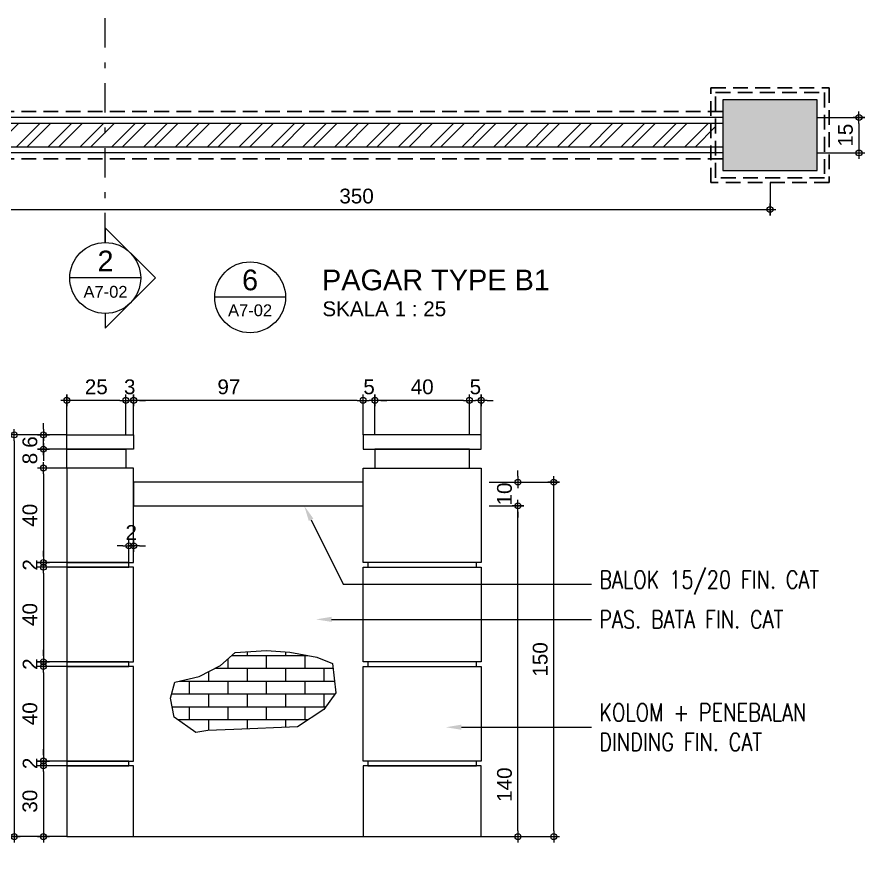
# Model space of a CAD drawing. Header units: millimetres. Extents: x -11 to 1625, y -267 to 180.
# Drawn here: x 878.64 to 892.99, y 72 to 86.52 of the extents above; entities that cross this region are included whole.
import ezdxf
from ezdxf import colors
from ezdxf.entities.mleader import LeaderData, LeaderLine
from ezdxf.enums import TextEntityAlignment as Align
from ezdxf.math import Vec2, Vec3

# ---------------------------------------------------------------- set-up
doc = ezdxf.new("R2010")
doc.units = ezdxf.units.MM
doc.linetypes.add('DASHDOT', pattern=[1, 0.5, -0.25, 0, -0.25])
doc.linetypes.add('DASHED2', pattern=[0.375, 0.25, -0.125])
for name, color, linetype, lineweight in [('ars', 11, 'Continuous', 5), ('ARS DIN', 31, 'Continuous', 5), ('CONCRETE', 8, 'Continuous', 5), ('dinding', 5, 'Continuous', 15), ('KOLOM', 1, 'Continuous', 30), ('not', 7, 'Continuous', 20), ('PAGAR', 4, 'Continuous', 18), ('TEXT KETERANGAN', 7, 'Continuous', 9), ('u', 6, 'Continuous', 20)]:
    doc.layers.add(name, color=color, linetype=linetype, lineweight=lineweight)
doc.styles.add('ATTR', font='romans.shx', dxfattribs={"width": 0.8, "height": 1.735066})
doc.styles.add('S', font='SIMPLEX', dxfattribs={"width": 1.1})
doc.styles.get("Standard").update_dxf_attribs({"font": 'ARIALUNI.TTF'})
doc.dimstyles.new('SK-25', dxfattribs={"dimtxt": 0.25, "dimasz": 0.1, "dimexe": 0.1, "dimexo": 0, "dimgap": 0.1, "dimtad": 1, "dimdec": 0, "dimlfac": 25, "dimzin": 12, "dimdsep": 46, "dimtxsty": 'Standard', "dimblk": 'BULAT', "dimcen": 0.1, "dimclrd": 256, "dimadec": 0, "dimazin": 3, "dimtfac": 1, "dimtdec": 0, "dimtofl": 0, "dimtmove": 0, "dimatfit": 3, "dimldrblk": 'BULAT', "dimfxl": 0, "dimtolj": 1, "dimtzin": 0, "dimarcsym": 0})

# ---------------------------------------------------------------- blocks, each defined once
blk = doc.blocks.new('PAGAR TYPE-B')
at = {"layer": 'ars'}
h = blk.add_hatch(dxfattribs=at)
h.set_pattern_fill('ANSI32', color=256, scale=0.01, style=0)
h.set_pattern_definition([(45, (-1.52, 0.075), (-0.067352, 0.067352), []), (45, (-1.4751, 0.075), (-0.067352, 0.067352), [])])
h.paths.add_polyline_path([(-1.52, 0.175), (-1.52, 0.075), (1.52, 0.075), (1.52, 0.175)])
at = {"layer": 'CONCRETE'}
for points in [[(-1.95, -0.025), (-1.55, -0.025), (-1.55, 0.275), (-1.95, 0.275)], [(1.55, -0.025), (1.95, -0.025), (1.95, 0.275), (1.55, 0.275)]]:
    blk.add_hatch(color=256, dxfattribs=at).paths.add_polyline_path(points)
at = {"layer": 'dinding'}
for p, q in [((1.55, 0.2), (-1.55, 0.2)), ((1.55, 0.05), (-1.55, 0.05))]:
    blk.add_line(p, q, dxfattribs=at)
for points in [[(-1.95, -0.025), (-1.55, -0.025), (-1.55, 0.275), (-1.95, 0.275)], [(1.55, -0.025), (1.95, -0.025), (1.95, 0.275), (1.55, 0.275)]]:
    blk.add_lwpolyline(points, close=True, dxfattribs=at)
at = {"layer": 'KOLOM', "linetype": 'DASHED2', "ltscale": 0.25}
for p, q in [((1.55, 0.225), (-1.55, 0.225)), ((1.55, 0.025), (-1.55, 0.025))]:
    blk.add_line(p, q, dxfattribs=at)
for points in [[(-1.5, -0.075), (-2, -0.075), (-2, 0.325), (-1.5, 0.325)], [(-1.52, -0.055), (-1.98, -0.055), (-1.98, 0.305), (-1.52, 0.305)], [(2, -0.075), (1.5, -0.075), (1.5, 0.325), (2, 0.325)], [(1.98, -0.055), (1.52, -0.055), (1.52, 0.305), (1.98, 0.305)]]:
    blk.add_lwpolyline(points, close=True, dxfattribs=at)
at = {"layer": 'PAGAR'}
for p, q in [((1.55, 0.175), (-1.55, 0.175)), ((1.55, 0.075), (-1.55, 0.075))]:
    blk.add_line(p, q, dxfattribs=at)
blk = doc.blocks.new('Ndtpd')
blk.add_line((0.747, 0), (-0.747, 0))
blk.add_circle((0, 0), 0.747)
at = {"flags": 4}
for tag, height, p in [('NO', 0.5, (0, 0.148)), ('NOLBR', 0.3, (0, -0.398))]:
    blk.add_attdef(tag, text='', height=height, dxfattribs=at).set_placement(p, align=Align.CENTER)
for tag, p, height in [('NDTPD', (1.516, 0.148), 0.5), ('SKALA', (1.523, -0.398), 0.3)]:
    blk.add_attdef(tag, p, '', height=height, dxfattribs=at)
blk = doc.blocks.new('BULAT')
for p, q in [((-1, 0), (1, 0)), ((0, -1), (0, 1))]:
    blk.add_line(p, q)
blk.add_circle((0, 0), 0.5)
blk = doc.blocks.new('*D834')
at = {"layer": 'Defpoints', "color": 0}
for p in [(877.386, 83.722), (891.386, 83.722), (891.386, 83.263)]:
    blk.add_point(p, dxfattribs=at)
at = {"layer": 'u', "color": 0, "lineweight": -2}
for p, q in [((877.386, 83.722), (877.386, 83.163)), ((891.386, 83.722), (891.386, 83.163))]:
    blk.add_line(p, q, dxfattribs=at)
at = {"layer": 'u', "lineweight": -2}
blk.add_line((877.486, 83.263), (891.286, 83.263), dxfattribs=at)
at = {"layer": 'u', "lineweight": -2, "xscale": 0.1, "yscale": 0.1, "zscale": 0.1, "rotation": 180}
blk.add_blockref('BULAT', (877.386, 83.263), dxfattribs=at)
at = {"layer": 'u', "lineweight": -2, "xscale": 0.1, "yscale": 0.1, "zscale": 0.1}
blk.add_blockref('BULAT', (891.386, 83.263), dxfattribs=at)
at = {"layer": 'u', "color": 0, "insert": (884.386, 83.49), "char_height": 0.25, "attachment_point": 5}
blk.add_mtext('\\A1;350', dxfattribs=at)
blk = doc.blocks.new('*D832')
at = {"layer": 'Defpoints', "color": 0}
for p in [(892.186, 84.822), (892.186, 84.222), (892.892, 84.222)]:
    blk.add_point(p, dxfattribs=at)
at = {"layer": 'u', "color": 0, "lineweight": -2}
for p, q in [((892.186, 84.822), (892.992, 84.822)), ((892.186, 84.222), (892.992, 84.222))]:
    blk.add_line(p, q, dxfattribs=at)
at = {"layer": 'u', "lineweight": -2}
blk.add_line((892.892, 84.722), (892.892, 84.322), dxfattribs=at)
at = {"layer": 'u', "lineweight": -2, "xscale": 0.1, "yscale": 0.1, "zscale": 0.1}
for p, rotation in [((892.892, 84.822), 90), ((892.892, 84.222), 270)]:
    blk.add_blockref('BULAT', p, dxfattribs=dict(at, rotation=rotation))
at = {"layer": 'u', "color": 0, "insert": (892.664, 84.522), "char_height": 0.25, "attachment_point": 5, "rotation": 90}
blk.add_mtext('\\A1;15', dxfattribs=at)
blk = doc.blocks.new('*D863')
at = {"layer": 'Defpoints', "color": 0}
for p in [(886.633, 78.648), (886.633, 78.248), (887.118, 78.248)]:
    blk.add_point(p, dxfattribs=at)
at = {"layer": 'u', "lineweight": -2}
for p, q in [((887.118, 78.748), (887.118, 78.848)), ((887.118, 78.148), (887.118, 78.048))]:
    blk.add_line(p, q, dxfattribs=at)
at = {"layer": 'u', "color": 0, "lineweight": -2}
for p, q in [((886.633, 78.648), (887.218, 78.648)), ((886.633, 78.248), (887.218, 78.248))]:
    blk.add_line(p, q, dxfattribs=at)
at = {"layer": 'u', "lineweight": -2, "xscale": 0.1, "yscale": 0.1, "zscale": 0.1}
for p, rotation in [((887.118, 78.648), 270), ((887.118, 78.248), 90)]:
    blk.add_blockref('BULAT', p, dxfattribs=dict(at, rotation=rotation))
at = {"layer": 'u', "color": 0, "insert": (886.891, 78.448), "char_height": 0.25, "attachment_point": 5, "rotation": 90}
blk.add_mtext('\\A1;10', dxfattribs=at)
blk = doc.blocks.new('*D864')
at = {"layer": 'Defpoints', "color": 0}
for p in [(886.633, 78.248), (887.118, 78.248), (886.633, 72.648)]:
    blk.add_point(p, dxfattribs=at)
at = {"layer": 'u', "color": 0, "lineweight": -2}
for p, q in [((886.633, 78.248), (887.218, 78.248)), ((886.633, 72.648), (887.218, 72.648))]:
    blk.add_line(p, q, dxfattribs=at)
at = {"layer": 'u', "lineweight": -2}
blk.add_line((887.118, 72.748), (887.118, 78.148), dxfattribs=at)
at = {"layer": 'u', "lineweight": -2, "xscale": 0.1, "yscale": 0.1, "zscale": 0.1}
for p, rotation in [((887.118, 78.248), 90), ((887.118, 72.648), 270)]:
    blk.add_blockref('BULAT', p, dxfattribs=dict(at, rotation=rotation))
at = {"layer": 'u', "color": 0, "insert": (886.891, 73.528), "char_height": 0.25, "attachment_point": 5, "rotation": 90}
blk.add_mtext('\\A1;140', dxfattribs=at)
blk = doc.blocks.new('*D865')
at = {"layer": 'Defpoints', "color": 0}
for p in [(886.633, 78.648), (887.724, 78.648), (886.497, 72.648)]:
    blk.add_point(p, dxfattribs=at)
at = {"layer": 'u', "color": 0, "lineweight": -2}
for p, q in [((886.633, 78.648), (887.824, 78.648)), ((886.497, 72.648), (887.824, 72.648))]:
    blk.add_line(p, q, dxfattribs=at)
at = {"layer": 'u', "lineweight": -2}
blk.add_line((887.724, 72.748), (887.724, 78.548), dxfattribs=at)
at = {"layer": 'u', "lineweight": -2, "xscale": 0.1, "yscale": 0.1, "zscale": 0.1}
for p, rotation in [((887.724, 78.648), 90), ((887.724, 72.648), 270)]:
    blk.add_blockref('BULAT', p, dxfattribs=dict(at, rotation=rotation))
at = {"layer": 'u', "color": 0, "insert": (887.496, 75.648), "char_height": 0.25, "attachment_point": 5, "rotation": 90}
blk.add_mtext('\\A1;150', dxfattribs=at)
blk = doc.blocks.new('*D848')
at = {"layer": 'Defpoints', "color": 0}
for p in [(879.479, 79.448), (879.084, 79.208), (879.479, 79.208)]:
    blk.add_point(p, dxfattribs=at)
at = {"layer": 'u', "lineweight": -2}
for p, q in [((879.084, 79.548), (879.084, 79.648)), ((879.084, 79.108), (879.084, 79.008))]:
    blk.add_line(p, q, dxfattribs=at)
at = {"layer": 'u', "color": 0, "lineweight": -2}
for p, q in [((879.479, 79.448), (878.984, 79.448)), ((879.479, 79.208), (878.984, 79.208))]:
    blk.add_line(p, q, dxfattribs=at)
at = {"layer": 'u', "lineweight": -2, "xscale": 0.1, "yscale": 0.1, "zscale": 0.1}
for p, rotation in [((879.084, 79.448), 270), ((879.084, 79.208), 90)]:
    blk.add_blockref('BULAT', p, dxfattribs=dict(at, rotation=rotation))
at = {"layer": 'u', "color": 0, "insert": (878.856, 79.328), "char_height": 0.25, "attachment_point": 5, "rotation": 90}
blk.add_mtext('\\A1;6', dxfattribs=at)
blk = doc.blocks.new('*D849')
at = {"layer": 'Defpoints', "color": 0}
for p in [(879.479, 79.208), (879.084, 78.888), (879.479, 78.888)]:
    blk.add_point(p, dxfattribs=at)
at = {"layer": 'u', "lineweight": -2}
for p, q in [((879.084, 79.308), (879.084, 79.408)), ((879.084, 78.788), (879.084, 78.688))]:
    blk.add_line(p, q, dxfattribs=at)
at = {"layer": 'u', "color": 0, "lineweight": -2}
for p, q in [((879.479, 79.208), (878.984, 79.208)), ((879.479, 78.888), (878.984, 78.888))]:
    blk.add_line(p, q, dxfattribs=at)
at = {"layer": 'u', "lineweight": -2, "xscale": 0.1, "yscale": 0.1, "zscale": 0.1}
for p, rotation in [((879.084, 79.208), 270), ((879.084, 78.888), 90)]:
    blk.add_blockref('BULAT', p, dxfattribs=dict(at, rotation=rotation))
at = {"layer": 'u', "color": 0, "insert": (878.856, 79.048), "char_height": 0.25, "attachment_point": 5, "rotation": 90}
blk.add_mtext('\\A1;8', dxfattribs=at)
blk = doc.blocks.new('*D850')
at = {"layer": 'Defpoints', "color": 0}
for p in [(879.479, 78.888), (879.084, 77.288), (879.479, 77.288)]:
    blk.add_point(p, dxfattribs=at)
at = {"layer": 'u', "color": 0, "lineweight": -2}
for p, q in [((879.479, 78.888), (878.984, 78.888)), ((879.479, 77.288), (878.984, 77.288))]:
    blk.add_line(p, q, dxfattribs=at)
at = {"layer": 'u', "lineweight": -2}
blk.add_line((879.084, 78.788), (879.084, 77.388), dxfattribs=at)
at = {"layer": 'u', "lineweight": -2, "xscale": 0.1, "yscale": 0.1, "zscale": 0.1}
for p, rotation in [((879.084, 78.888), 90), ((879.084, 77.288), 270)]:
    blk.add_blockref('BULAT', p, dxfattribs=dict(at, rotation=rotation))
at = {"layer": 'u', "color": 0, "insert": (878.856, 78.088), "char_height": 0.25, "attachment_point": 5, "rotation": 90}
blk.add_mtext('\\A1;40', dxfattribs=at)
blk = doc.blocks.new('*D851')
at = {"layer": 'Defpoints', "color": 0}
for p in [(879.479, 77.288), (879.084, 77.208), (879.479, 77.208)]:
    blk.add_point(p, dxfattribs=at)
at = {"layer": 'u', "lineweight": -2}
for p, q in [((879.084, 77.388), (879.084, 77.488)), ((879.084, 77.108), (879.084, 77.008))]:
    blk.add_line(p, q, dxfattribs=at)
at = {"layer": 'u', "color": 0, "lineweight": -2}
for p, q in [((879.479, 77.288), (878.984, 77.288)), ((879.479, 77.208), (878.984, 77.208))]:
    blk.add_line(p, q, dxfattribs=at)
at = {"layer": 'u', "lineweight": -2, "xscale": 0.1, "yscale": 0.1, "zscale": 0.1}
for p, rotation in [((879.084, 77.288), 270), ((879.084, 77.208), 90)]:
    blk.add_blockref('BULAT', p, dxfattribs=dict(at, rotation=rotation))
at = {"layer": 'u', "color": 0, "insert": (878.858, 77.248), "char_height": 0.25, "attachment_point": 5, "rotation": 90}
blk.add_mtext('\\A1;2', dxfattribs=at)
blk = doc.blocks.new('*D852')
at = {"layer": 'Defpoints', "color": 0}
for p in [(880.611, 77.571), (880.531, 77.288), (880.611, 77.288)]:
    blk.add_point(p, dxfattribs=at)
at = {"layer": 'u', "lineweight": -2}
for p, q in [((880.431, 77.571), (880.331, 77.571)), ((880.711, 77.571), (880.811, 77.571))]:
    blk.add_line(p, q, dxfattribs=at)
at = {"layer": 'u', "color": 0, "lineweight": -2}
for p, q in [((880.531, 77.288), (880.531, 77.671)), ((880.611, 77.288), (880.611, 77.671))]:
    blk.add_line(p, q, dxfattribs=at)
at = {"layer": 'u', "lineweight": -2, "xscale": 0.1, "yscale": 0.1, "zscale": 0.1}
blk.add_blockref('BULAT', (880.531, 77.571), dxfattribs=at)
at = {"layer": 'u', "lineweight": -2, "xscale": 0.1, "yscale": 0.1, "zscale": 0.1, "rotation": 180}
blk.add_blockref('BULAT', (880.611, 77.571), dxfattribs=at)
at = {"layer": 'u', "color": 0, "insert": (880.571, 77.797), "char_height": 0.25, "attachment_point": 5}
blk.add_mtext('\\A1;2', dxfattribs=at)
blk = doc.blocks.new('*D853')
at = {"layer": 'Defpoints', "color": 0}
for p in [(879.479, 77.208), (879.084, 75.608), (879.479, 75.608)]:
    blk.add_point(p, dxfattribs=at)
at = {"layer": 'u', "color": 0, "lineweight": -2}
for p, q in [((879.479, 77.208), (878.984, 77.208)), ((879.479, 75.608), (878.984, 75.608))]:
    blk.add_line(p, q, dxfattribs=at)
at = {"layer": 'u', "lineweight": -2}
blk.add_line((879.084, 77.108), (879.084, 75.708), dxfattribs=at)
at = {"layer": 'u', "lineweight": -2, "xscale": 0.1, "yscale": 0.1, "zscale": 0.1}
for p, rotation in [((879.084, 77.208), 90), ((879.084, 75.608), 270)]:
    blk.add_blockref('BULAT', p, dxfattribs=dict(at, rotation=rotation))
at = {"layer": 'u', "color": 0, "insert": (878.856, 76.408), "char_height": 0.25, "attachment_point": 5, "rotation": 90}
blk.add_mtext('\\A1;40', dxfattribs=at)
blk = doc.blocks.new('*D854')
at = {"layer": 'Defpoints', "color": 0}
for p in [(879.084, 75.528), (879.479, 75.608), (879.479, 75.528)]:
    blk.add_point(p, dxfattribs=at)
at = {"layer": 'u', "lineweight": -2}
for p, q in [((879.084, 75.708), (879.084, 75.808)), ((879.084, 75.428), (879.084, 75.328))]:
    blk.add_line(p, q, dxfattribs=at)
at = {"layer": 'u', "color": 0, "lineweight": -2}
for p, q in [((879.479, 75.608), (878.984, 75.608)), ((879.479, 75.528), (878.984, 75.528))]:
    blk.add_line(p, q, dxfattribs=at)
at = {"layer": 'u', "lineweight": -2, "xscale": 0.1, "yscale": 0.1, "zscale": 0.1}
for p, rotation in [((879.084, 75.608), 270), ((879.084, 75.528), 90)]:
    blk.add_blockref('BULAT', p, dxfattribs=dict(at, rotation=rotation))
at = {"layer": 'u', "color": 0, "insert": (878.858, 75.568), "char_height": 0.25, "attachment_point": 5, "rotation": 90}
blk.add_mtext('\\A1;2', dxfattribs=at)
blk = doc.blocks.new('*D855')
at = {"layer": 'Defpoints', "color": 0}
for p in [(879.479, 75.528), (879.084, 73.928), (879.479, 73.928)]:
    blk.add_point(p, dxfattribs=at)
at = {"layer": 'u', "color": 0, "lineweight": -2}
for p, q in [((879.479, 75.528), (878.984, 75.528)), ((879.479, 73.928), (878.984, 73.928))]:
    blk.add_line(p, q, dxfattribs=at)
at = {"layer": 'u', "lineweight": -2}
blk.add_line((879.084, 75.428), (879.084, 74.028), dxfattribs=at)
at = {"layer": 'u', "lineweight": -2, "xscale": 0.1, "yscale": 0.1, "zscale": 0.1}
for p, rotation in [((879.084, 75.528), 90), ((879.084, 73.928), 270)]:
    blk.add_blockref('BULAT', p, dxfattribs=dict(at, rotation=rotation))
at = {"layer": 'u', "color": 0, "insert": (878.856, 74.728), "char_height": 0.25, "attachment_point": 5, "rotation": 90}
blk.add_mtext('\\A1;40', dxfattribs=at)
blk = doc.blocks.new('*D856')
at = {"layer": 'Defpoints', "color": 0}
for p in [(879.479, 73.928), (879.084, 73.848), (879.479, 73.848)]:
    blk.add_point(p, dxfattribs=at)
at = {"layer": 'u', "lineweight": -2}
for p, q in [((879.084, 74.028), (879.084, 74.128)), ((879.084, 73.748), (879.084, 73.648))]:
    blk.add_line(p, q, dxfattribs=at)
at = {"layer": 'u', "color": 0, "lineweight": -2}
for p, q in [((879.479, 73.928), (878.984, 73.928)), ((879.479, 73.848), (878.984, 73.848))]:
    blk.add_line(p, q, dxfattribs=at)
at = {"layer": 'u', "lineweight": -2, "xscale": 0.1, "yscale": 0.1, "zscale": 0.1}
for p, rotation in [((879.084, 73.928), 270), ((879.084, 73.848), 90)]:
    blk.add_blockref('BULAT', p, dxfattribs=dict(at, rotation=rotation))
at = {"layer": 'u', "color": 0, "insert": (878.858, 73.888), "char_height": 0.25, "attachment_point": 5, "rotation": 90}
blk.add_mtext('\\A1;2', dxfattribs=at)
blk = doc.blocks.new('*D857')
at = {"layer": 'Defpoints', "color": 0}
for p in [(879.479, 73.848), (879.084, 72.648), (879.479, 72.648)]:
    blk.add_point(p, dxfattribs=at)
at = {"layer": 'u', "color": 0, "lineweight": -2}
for p, q in [((879.479, 73.848), (878.984, 73.848)), ((879.479, 72.648), (878.984, 72.648))]:
    blk.add_line(p, q, dxfattribs=at)
at = {"layer": 'u', "lineweight": -2}
blk.add_line((879.084, 73.748), (879.084, 72.748), dxfattribs=at)
at = {"layer": 'u', "lineweight": -2, "xscale": 0.1, "yscale": 0.1, "zscale": 0.1}
for p, rotation in [((879.084, 73.848), 90), ((879.084, 72.648), 270)]:
    blk.add_blockref('BULAT', p, dxfattribs=dict(at, rotation=rotation))
at = {"layer": 'u', "color": 0, "insert": (878.856, 73.248), "char_height": 0.25, "attachment_point": 5, "rotation": 90}
blk.add_mtext('\\A1;30', dxfattribs=at)
blk = doc.blocks.new('*D858')
at = {"layer": 'Defpoints', "color": 0}
for p in [(879.084, 79.448), (878.589, 72.648), (879.084, 72.648)]:
    blk.add_point(p, dxfattribs=at)
at = {"layer": 'u', "color": 0, "lineweight": -2}
for p, q in [((879.084, 79.448), (878.489, 79.448)), ((879.084, 72.648), (878.489, 72.648))]:
    blk.add_line(p, q, dxfattribs=at)
at = {"layer": 'u', "lineweight": -2}
blk.add_line((878.589, 79.348), (878.589, 72.748), dxfattribs=at)
at = {"layer": 'u', "lineweight": -2, "xscale": 0.1, "yscale": 0.1, "zscale": 0.1}
for p, rotation in [((878.589, 79.448), 90), ((878.589, 72.648), 270)]:
    blk.add_blockref('BULAT', p, dxfattribs=dict(at, rotation=rotation))
at = {"layer": 'u', "color": 0, "insert": (878.362, 76.048), "char_height": 0.25, "attachment_point": 5, "rotation": 90}
blk.add_mtext('\\A1;170', dxfattribs=at)
blk = doc.blocks.new('*D859')
at = {"layer": 'Defpoints', "color": 0}
for p in [(884.497, 80.033), (884.497, 79.448), (884.697, 79.448)]:
    blk.add_point(p, dxfattribs=at)
at = {"layer": 'u', "lineweight": -2}
for p, q in [((884.397, 80.033), (884.297, 80.033)), ((884.797, 80.033), (884.897, 80.033))]:
    blk.add_line(p, q, dxfattribs=at)
at = {"layer": 'u', "color": 0, "lineweight": -2}
for p, q in [((884.497, 79.448), (884.497, 80.133)), ((884.697, 79.448), (884.697, 80.133))]:
    blk.add_line(p, q, dxfattribs=at)
at = {"layer": 'u', "lineweight": -2, "xscale": 0.1, "yscale": 0.1, "zscale": 0.1}
blk.add_blockref('BULAT', (884.497, 80.033), dxfattribs=at)
at = {"layer": 'u', "lineweight": -2, "xscale": 0.1, "yscale": 0.1, "zscale": 0.1, "rotation": 180}
blk.add_blockref('BULAT', (884.697, 80.033), dxfattribs=at)
at = {"layer": 'u', "color": 0, "insert": (884.597, 80.26), "char_height": 0.25, "attachment_point": 5}
blk.add_mtext('\\A1;5', dxfattribs=at)
blk = doc.blocks.new('*D860')
at = {"layer": 'Defpoints', "color": 0}
for p in [(886.497, 80.033), (886.297, 79.448), (886.497, 79.448)]:
    blk.add_point(p, dxfattribs=at)
at = {"layer": 'u', "lineweight": -2}
for p, q in [((886.197, 80.033), (886.097, 80.033)), ((886.597, 80.033), (886.697, 80.033))]:
    blk.add_line(p, q, dxfattribs=at)
at = {"layer": 'u', "color": 0, "lineweight": -2}
for p, q in [((886.297, 79.448), (886.297, 80.133)), ((886.497, 79.448), (886.497, 80.133))]:
    blk.add_line(p, q, dxfattribs=at)
at = {"layer": 'u', "lineweight": -2, "xscale": 0.1, "yscale": 0.1, "zscale": 0.1}
blk.add_blockref('BULAT', (886.297, 80.033), dxfattribs=at)
at = {"layer": 'u', "lineweight": -2, "xscale": 0.1, "yscale": 0.1, "zscale": 0.1, "rotation": 180}
blk.add_blockref('BULAT', (886.497, 80.033), dxfattribs=at)
at = {"layer": 'u', "color": 0, "insert": (886.397, 80.26), "char_height": 0.25, "attachment_point": 5}
blk.add_mtext('\\A1;5', dxfattribs=at)
blk = doc.blocks.new('*D861')
at = {"layer": 'Defpoints', "color": 0}
for p in [(884.697, 80.033), (884.697, 79.448), (886.297, 79.448)]:
    blk.add_point(p, dxfattribs=at)
at = {"layer": 'u', "color": 0, "lineweight": -2}
for p, q in [((884.697, 79.448), (884.697, 80.133)), ((886.297, 79.448), (886.297, 80.133))]:
    blk.add_line(p, q, dxfattribs=at)
at = {"layer": 'u', "lineweight": -2}
blk.add_line((886.197, 80.033), (884.797, 80.033), dxfattribs=at)
at = {"layer": 'u', "lineweight": -2, "xscale": 0.1, "yscale": 0.1, "zscale": 0.1, "rotation": 180}
blk.add_blockref('BULAT', (884.697, 80.033), dxfattribs=at)
at = {"layer": 'u', "lineweight": -2, "xscale": 0.1, "yscale": 0.1, "zscale": 0.1}
blk.add_blockref('BULAT', (886.297, 80.033), dxfattribs=at)
at = {"layer": 'u', "color": 0, "insert": (885.497, 80.261), "char_height": 0.25, "attachment_point": 5}
blk.add_mtext('\\A1;40', dxfattribs=at)
blk = doc.blocks.new('*D862')
at = {"layer": 'Defpoints', "color": 0}
for p in [(880.611, 80.033), (880.611, 79.448), (884.497, 79.448)]:
    blk.add_point(p, dxfattribs=at)
at = {"layer": 'u', "color": 0, "lineweight": -2}
for p, q in [((880.611, 79.448), (880.611, 80.133)), ((884.497, 79.448), (884.497, 80.133))]:
    blk.add_line(p, q, dxfattribs=at)
at = {"layer": 'u', "lineweight": -2}
blk.add_line((884.397, 80.033), (880.711, 80.033), dxfattribs=at)
at = {"layer": 'u', "lineweight": -2, "xscale": 0.1, "yscale": 0.1, "zscale": 0.1, "rotation": 180}
blk.add_blockref('BULAT', (880.611, 80.033), dxfattribs=at)
at = {"layer": 'u', "lineweight": -2, "xscale": 0.1, "yscale": 0.1, "zscale": 0.1}
blk.add_blockref('BULAT', (884.497, 80.033), dxfattribs=at)
at = {"layer": 'u', "color": 0, "insert": (882.224, 80.261), "char_height": 0.25, "attachment_point": 5}
blk.add_mtext('\\A1;97', dxfattribs=at)
blk = doc.blocks.new('*D866')
at = {"layer": 'Defpoints', "color": 0}
for p in [(880.611, 80.033), (880.479, 79.448), (880.611, 79.448)]:
    blk.add_point(p, dxfattribs=at)
at = {"layer": 'u', "lineweight": -2}
for p, q in [((880.379, 80.033), (880.279, 80.033)), ((880.711, 80.033), (880.811, 80.033))]:
    blk.add_line(p, q, dxfattribs=at)
at = {"layer": 'u', "color": 0, "lineweight": -2}
for p, q in [((880.479, 79.448), (880.479, 80.133)), ((880.611, 79.448), (880.611, 80.133))]:
    blk.add_line(p, q, dxfattribs=at)
at = {"layer": 'u', "lineweight": -2, "xscale": 0.1, "yscale": 0.1, "zscale": 0.1}
blk.add_blockref('BULAT', (880.479, 80.033), dxfattribs=at)
at = {"layer": 'u', "lineweight": -2, "xscale": 0.1, "yscale": 0.1, "zscale": 0.1, "rotation": 180}
blk.add_blockref('BULAT', (880.611, 80.033), dxfattribs=at)
at = {"layer": 'u', "color": 0, "insert": (880.545, 80.261), "char_height": 0.25, "attachment_point": 5}
blk.add_mtext('\\A1;3', dxfattribs=at)
blk = doc.blocks.new('*D867')
at = {"layer": 'Defpoints', "color": 0}
for p in [(879.479, 80.033), (879.479, 79.448), (880.479, 79.448)]:
    blk.add_point(p, dxfattribs=at)
at = {"layer": 'u', "color": 0, "lineweight": -2}
for p, q in [((879.479, 79.448), (879.479, 80.133)), ((880.479, 79.448), (880.479, 80.133))]:
    blk.add_line(p, q, dxfattribs=at)
at = {"layer": 'u', "lineweight": -2}
blk.add_line((880.379, 80.033), (879.579, 80.033), dxfattribs=at)
at = {"layer": 'u', "lineweight": -2, "xscale": 0.1, "yscale": 0.1, "zscale": 0.1, "rotation": 180}
blk.add_blockref('BULAT', (879.479, 80.033), dxfattribs=at)
at = {"layer": 'u', "lineweight": -2, "xscale": 0.1, "yscale": 0.1, "zscale": 0.1}
blk.add_blockref('BULAT', (880.479, 80.033), dxfattribs=at)
at = {"layer": 'u', "color": 0, "insert": (879.979, 80.261), "char_height": 0.25, "attachment_point": 5}
blk.add_mtext('\\A1;25', dxfattribs=at)
blk = doc.blocks.new('Npkn')
for p, q in [((0, 0.849), (0.849, 0)), ((0, 0.849), (0, 0.6)), ((0.6, 0), (-0.6, 0)), ((0, -0.849), (0.849, 0)), ((0, -0.6), (0, -0.849))]:
    blk.add_line(p, q)
blk.add_circle((0, 0), 0.6)
at = {"color": 5, "style": 'S', "width": 0.75, "flags": 4}
blk.add_attdef('NO', text='', height=0.3, dxfattribs=at).set_placement((0.005, 0.113), align=Align.CENTER)
at = {"style": 'S', "width": 0.75, "flags": 4}
blk.add_attdef('NOLBR', text='', height=0.2, dxfattribs=at).set_placement((0.005, -0.334), align=Align.CENTER)

msp = doc.modelspace()

# ---------------------------------------------------------------- hatches: boundary and pattern name
at = {"layer": 'ARS DIN'}
h = msp.add_hatch(dxfattribs=at)
h.set_pattern_fill('AR-BRSTD', color=256, scale=0.003205, style=0)
h.set_pattern_definition([(0, (881.23388, 74.41187), (0, 0.217103), []), (90, (881.23388, 74.41187), (-0.325613, 0.217103), [0.217103, -0.217103])])
h.paths.add_polyline_path([(881.3114477, 75.2635875), (881.7200462, 75.3568374), (882.0835775, 75.544956), (882.3288537, 75.7636992), (882.8632026, 75.7986979), (883.2573948, 75.7724486), (883.7129046, 75.6849519), (883.9800797, 75.5799553), (884.0326381, 75.0812215), (883.8311624, 74.8012309), (883.3844118, 74.5081151), (882.3069535, 74.4643665), (881.8689622, 74.4424925), (881.6631061, 74.4118685), (881.2995735, 74.669985), (881.2338755, 74.9937243)])

# ---------------------------------------------------------------- linework, layer by layer
at = {"color": 4, "linetype": 'Continuous', "lineweight": 25}
msp.add_lwpolyline([(881.3114477, 75.2635875), (881.7200462, 75.3568374), (882.0835775, 75.544956), (882.3288537, 75.7636992), (882.8632026, 75.7986979), (883.2573948, 75.7724486), (883.7129046, 75.6849519), (883.9800797, 75.5799553), (884.0326381, 75.0812215), (883.8311624, 74.8012309), (883.3844118, 74.5081151), (882.3069535, 74.4643665), (881.8689622, 74.4424925), (881.6631061, 74.4118685), (881.2995735, 74.669985), (881.2338755, 74.9937243), (881.3114477, 75.2635875)], dxfattribs=at)
msp.add_lwpolyline([(879.9499275, 72.6479077), (884.4972059, 72.6479077)])
at = {"layer": 'dinding'}
for points in [[(879.4788977, 79.4479077), (880.6105161, 79.4479077), (880.6105161, 79.2079077), (879.4788977, 79.2079077)], [(880.4788977, 78.8879077), (879.4788977, 78.8879077), (879.4788977, 79.2079077), (880.4788977, 79.2079077)], [(880.6105161, 78.8879077), (879.4788977, 78.8879077), (879.4788977, 77.2879077), (880.6105161, 77.2879077)], [(884.4972059, 78.8879077), (886.4972059, 78.8879077), (886.4972059, 77.2879077), (884.4972059, 77.2879077)], [(884.4972059, 78.6479077), (880.6105161, 78.6479077), (880.6105161, 78.2479077), (884.4972059, 78.2479077)], [(880.5305161, 77.2879077), (879.4788977, 77.2879077), (879.4788977, 77.2079077), (880.5305161, 77.2079077)], [(880.6105161, 77.2079077), (879.4788977, 77.2079077), (879.4788977, 75.6079077), (880.5305161, 75.6079077), (880.6105161, 75.6079077)], [(884.4972059, 77.2079077), (886.4972059, 77.2079077), (886.4972059, 75.6079077), (884.4972059, 75.6079077)], [(880.5305161, 75.6079077), (879.4788977, 75.6079077), (879.4788977, 75.5279077), (880.5305161, 75.5279077)], [(880.6105161, 75.5279077), (879.4788977, 75.5279077), (879.4788977, 73.9279077), (880.5305161, 73.9279077), (880.6105161, 73.9279077)], [(884.4972059, 75.5279077), (886.4972059, 75.5279077), (886.4972059, 73.9279077), (884.4972059, 73.9279077)], [(880.5305161, 73.9279077), (879.4788977, 73.9279077), (879.4788977, 73.8479077), (880.5305161, 73.8479077)], [(880.6105161, 73.8479077), (879.4788977, 73.8479077), (879.4788977, 72.6479077), (880.6105161, 72.6479077)], [(886.4972059, 73.8479077), (884.4972059, 73.8479077), (884.4972059, 72.6479077), (886.4972059, 72.6479077)]]:
    msp.add_lwpolyline(points, close=True, dxfattribs=at)
at = {"layer": 'dinding', "lineweight": -3}
for points in [[(886.4972059, 79.4479077), (884.4972059, 79.4479077), (884.4972059, 79.2079077), (886.4972059, 79.2079077)], [(886.2972059, 79.2079077), (884.6972059, 79.2079077), (884.6972059, 78.8879077), (886.2972059, 78.8879077)], [(886.4172059, 77.2879077), (884.5772059, 77.2879077), (884.5772059, 77.2079077), (886.4172059, 77.2079077)], [(886.4172059, 75.6079077), (884.5772059, 75.6079077), (884.5772059, 75.5279077), (886.4172059, 75.5279077)], [(886.4172059, 73.9279077), (884.5772059, 73.9279077), (884.5772059, 73.8479077), (886.4172059, 73.8479077)]]:
    msp.add_lwpolyline(points, close=True, dxfattribs=at)
at = {"layer": 'not', "linetype": 'DASHDOT'}
msp.add_line((880.130437, 82.7049817), (880.130437, 86.5200914), dxfattribs=at)

# ---------------------------------------------------------------- block references
at = {"xscale": 4.000000000040914, "yscale": 4.000000000040914, "zscale": 4.000000000040914}
msp.add_blockref('PAGAR TYPE-B', (884.3858859, 84.0220173), dxfattribs=at)
at = {"layer": 'not'}
ref = msp.add_blockref('Npkn', (880.130437, 82.1049817), dxfattribs=at)
ref.add_attrib('NO', '2', dxfattribs={"layer": '0', "height": 0.35, "flags": 4}).set_placement((880.1352026, 82.2178843), align=Align.CENTER)
ref.add_attrib('NOLBR', 'A7-02', dxfattribs={"layer": '0', "height": 0.2, "flags": 4}).set_placement((880.1352026, 81.7707439), align=Align.CENTER)
ref = msp.add_blockref('Ndtpd', (882.5834499, 81.778043), dxfattribs=dict(at, xscale=0.803212851405533, yscale=0.8032128514056467, zscale=0.8032128514056226))
ref.add_attrib('NO', '6', dxfattribs={"layer": '0', "height": 0.35, "flags": 4}).set_placement((882.5831227, 81.8965689), align=Align.CENTER)
ref.add_attrib('NDTPD', 'PAGAR TYPE B1', (883.8011345, 81.8965689), dxfattribs={"layer": '0', "height": 0.35, "flags": 4})
ref.add_attrib('NOLBR', 'A7-02', dxfattribs={"layer": '0', "height": 0.2, "flags": 4}).set_placement((882.5831227, 81.4580732), align=Align.CENTER)
ref.add_attrib('SKALA', 'SKALA 1 : 25', (883.8069346, 81.4580732), dxfattribs={"layer": '0', "height": 0.25, "flags": 4})

# ---------------------------------------------------------------- dimensions: what is measured, and where the dimension line sits
at = {"layer": 'u'}
for base, p1, p2, picture, middle in [((892.8917468, 84.2220173), (892.1858859, 84.8220173), (892.1858859, 84.2220173), '*D832', (892.6640183, 84.5220173)), ((878.5892873, 72.6479077), (879.0840925, 79.4479077), (879.0840925, 72.6479077), '*D858', (878.3615588, 76.0479077)), ((879.0840925, 77.2879077), (879.4788977, 78.8879077), (879.4788977, 77.2879077), '*D850', (878.856364, 78.0879077)), ((887.7240115, 78.6479077), (886.4972059, 72.6479077), (886.6327533, 78.6479077), '*D865', (887.496283, 75.6479077)), ((879.0840925, 75.6079077), (879.4788977, 77.2079077), (879.4788977, 75.6079077), '*D853', (878.856364, 76.4079077)), ((879.0840925, 73.9279077), (879.4788977, 75.5279077), (879.4788977, 73.9279077), '*D855', (878.856364, 74.7279077)), ((879.0840925, 72.6479077), (879.4788977, 73.8479077), (879.4788977, 72.6479077), '*D857', (878.856364, 73.2479077))]:
    dim = msp.add_linear_dim(base=base, p1=p1, p2=p2, angle=90, dimstyle='SK-25', dxfattribs=at)
    dim.commit()
    dim.dimension.update_dxf_attribs({"geometry": picture, "text_midpoint": middle})
for base, p1, p2, picture, middle in [((891.3858859, 83.2627296), (877.3858859, 83.7220173), (891.3858859, 83.7220173), '*D834', (884.3858859, 83.4904581)), ((879.4788977, 80.0327949), (880.4788977, 79.4479077), (879.4788977, 79.4479077), '*D867', (879.9788977, 80.2605235)), ((884.6972059, 80.0327949), (886.2972059, 79.4479077), (884.6972059, 79.4479077), '*D861', (885.4972059, 80.2605235))]:
    dim = msp.add_linear_dim(base=base, p1=p1, p2=p2, dimstyle='SK-25', dxfattribs=at)
    dim.commit()
    dim.dimension.update_dxf_attribs({"geometry": picture, "text_midpoint": middle})
for base, p1, p2, picture, middle in [((880.6105161, 80.0327949), (880.4788977, 79.4479077), (880.6105161, 79.4479077), '*D866', (880.5447069, 80.0327949)), ((884.4972059, 80.0327949), (884.6972059, 79.4479077), (884.4972059, 79.4479077), '*D859', (884.5972059, 80.0327949)), ((886.4972059, 80.0327949), (886.2972059, 79.4479077), (886.4972059, 79.4479077), '*D860', (886.3972059, 80.0327949)), ((880.6105161, 77.5711073), (880.5305161, 77.2879077), (880.6105161, 77.2879077), '*D852', (880.5705161, 77.5711073))]:
    dim = msp.add_linear_dim(base=base, p1=p1, p2=p2, dimstyle='SK-25', dxfattribs=at)
    dim.commit()
    dim.dimension.update_dxf_attribs({"geometry": picture, "text_midpoint": middle, "dimtype": 160})
for base, p1, p2, angle, picture, middle in [((880.6105161, 80.0327949), (884.4972059, 79.4479077), (880.6105161, 79.4479077), 180, '*D862', (882.2235667, 80.0327949)), ((879.0840925, 79.2079077), (879.4788977, 79.4479077), (879.4788977, 79.2079077), 90, '*D848', (879.0840925, 79.3279077)), ((879.0840925, 78.8879077), (879.4788977, 79.2079077), (879.4788977, 78.8879077), 90, '*D849', (879.0840925, 79.0479077)), ((887.1183802, 78.2479077), (886.6327533, 78.6479077), (886.6327533, 78.2479077), 90, '*D863', (887.1183802, 78.4479077)), ((887.1183802, 78.2479077), (886.6327533, 72.6479077), (886.6327533, 78.2479077), 270, '*D864', (887.1183802, 73.5279077)), ((879.0840925, 77.2079077), (879.4788977, 77.2879077), (879.4788977, 77.2079077), 90, '*D851', (879.0840925, 77.2479077)), ((879.0840925, 75.5279077), (879.4788977, 75.6079077), (879.4788977, 75.5279077), 90, '*D854', (879.0840925, 75.5679077)), ((879.0840925, 73.8479077), (879.4788977, 73.9279077), (879.4788977, 73.8479077), 90, '*D856', (879.0840925, 73.8879077))]:
    dim = msp.add_linear_dim(base=base, p1=p1, p2=p2, angle=angle, dimstyle='SK-25', dxfattribs=at)
    dim.commit()
    dim.dimension.update_dxf_attribs({"geometry": picture, "text_midpoint": middle, "dimtype": 160})

# ---------------------------------------------------------------- leaders
at = {"layer": 'TEXT KETERANGAN'}
ml = msp.add_multileader_mtext('Standard', dxfattribs=at)
ml.set_content('{\\C90;BALOK 15/20 FIN. CAT}', color=256, style='ATTR')
ml.set_leader_properties()
ml.build(insert=Vec2(0, 0))
ml.multileader.update_dxf_attribs({"text_left_attachment_type": 2, "text_right_attachment_type": 2, "dogleg_length": 2.367, "arrow_head_size": 0.2637542})
ctx = ml.context
ctx.base_point, ctx.char_height, ctx.arrow_head_size, ctx.landing_gap_size, ctx.plane_origin = Vec3(888.3632483, 76.9194033), 0.3, 0.2637542, 0.1318771, Vec3(889.3282364, 77.8235377)
ctx.left_attachment, ctx.right_attachment = 2, 2
notes = []
notes.append((ctx, [(0, (1, 1, 0), (884.158595, 76.9194033), (1, 0), 4.2046533, [(0, [(883.499144, 78.2479077)], 0, [])])]))
ctx.mtext.insert, ctx.mtext.flow_direction = Vec3(888.4951254, 77.1479747), 5
ml = msp.add_multileader_mtext('Standard', dxfattribs=at)
ml.set_content('{\\C90;PAS. BATA FIN. CAT}', color=256, style='ATTR')
ml.set_leader_properties()
ml.build(insert=Vec2(0, 0))
ml.multileader.update_dxf_attribs({"text_left_attachment_type": 2, "text_right_attachment_type": 2, "dogleg_length": 2.367, "arrow_head_size": 0.2637542})
ctx = ml.context
ctx.base_point, ctx.char_height, ctx.arrow_head_size, ctx.landing_gap_size, ctx.plane_origin = Vec3(888.3632483, 76.325822), 0.3, 0.2637542, 0.1318771, Vec3(889.3282364, 77.2299564)
ctx.left_attachment, ctx.right_attachment = 2, 2
notes.append((ctx, [(0, (1, 1, 0), (885.7749666, 76.325822), (1, 0), 2.5882816, [(0, [(883.6983258, 76.325822)], 0, [])])]))
ctx.mtext.insert, ctx.mtext.flow_direction = Vec3(888.4951254, 76.475822), 5
ml = msp.add_multileader_mtext('Standard', dxfattribs=at)
ml.set_content('{\\C90;KOLOM + PENEBALAN \\PDINDING FIN. CAT}', color=256, style='ATTR')
ml.set_leader_properties()
ml.build(insert=Vec2(0, 0))
ml.multileader.update_dxf_attribs({"text_left_attachment_type": 2, "text_right_attachment_type": 2, "dogleg_length": 2.367, "arrow_head_size": 0.2637542})
ctx = ml.context
ctx.base_point, ctx.char_height, ctx.arrow_head_size, ctx.landing_gap_size, ctx.plane_origin = Vec3(888.3632483, 74.4998984), 0.3, 0.2637542, 0.1318771, Vec3(891.1050585, 78.5605153)
ctx.left_attachment, ctx.right_attachment = 2, 2
notes.append((ctx, [(0, (1, 1, 0), (887.0132578, 74.4998984), (1, 0), 1.3499905, [(0, [(885.8972059, 74.4998984)], 0, [])])]))
ctx.mtext.insert, ctx.mtext.flow_direction = Vec3(888.4951254, 74.8998984), 5
for ctx, leaders in notes:
    for number, flags, end, landing, length, lines in leaders:
        leader = LeaderData()
        leader.index, (leader.has_last_leader_line, leader.has_dogleg_vector, leader.attachment_direction) = number, flags
        leader.last_leader_point, leader.dogleg_vector, leader.dogleg_length = Vec3(end), Vec3(landing), length
        for number, points, colour, breaks in lines:
            line = LeaderLine()
            line.index, line.vertices, line.color, line.breaks = number, Vec3.list(points), colors.encode_raw_color(colour), breaks
            leader.lines.append(line)
        ctx.leaders.append(leader)

doc.saveas('drawing.dxf')
